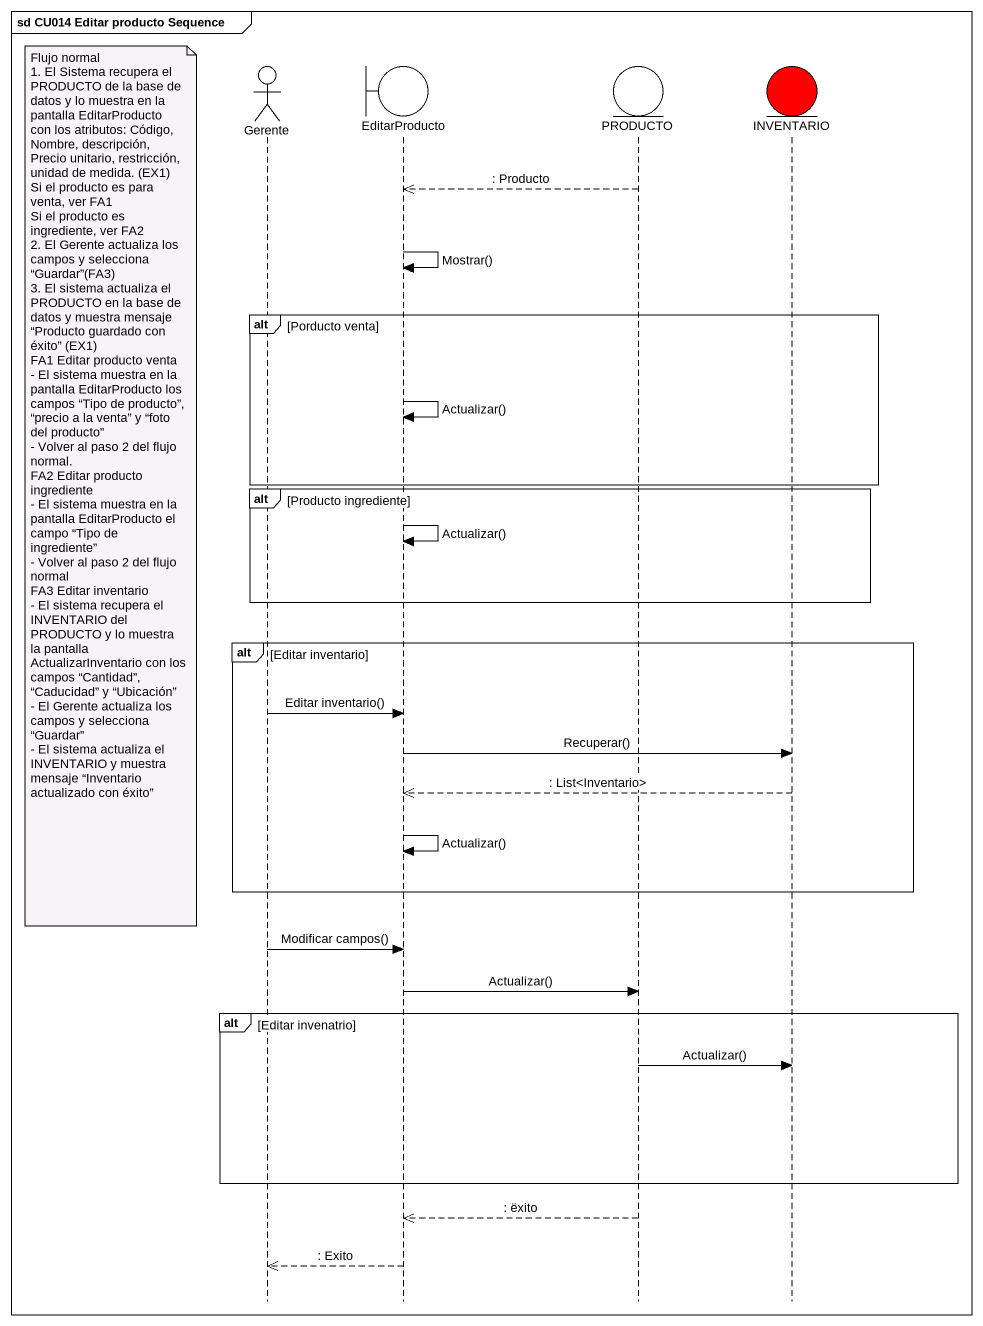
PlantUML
@startuml
mainframe sd CU014 Editar producto Sequence
hide footbox
actor Gerente
boundary EditarProducto
entity PRODUCTO
entity INVENTARIO #FF0000

PRODUCTO -->> EditarProducto : : Producto
EditarProducto -> EditarProducto : Mostrar()
alt Porducto venta
  EditarProducto -> EditarProducto : Actualizar()
end
note left of Gerente
  Flujo normal
  1. El Sistema recupera el PRODUCTO de la base de datos y lo muestra en la pantalla EditarProducto con los atributos: Código, Nombre, descripción, Precio unitario, restricción, unidad de medida. (EX1)
  Si el producto es para venta, ver FA1
  Si el producto es ingrediente, ver FA2
  2. El Gerente actualiza los campos y selecciona “Guardar”(FA3)
  3. El sistema actualiza el PRODUCTO en la base de datos y muestra mensaje “Producto guardado con éxito” (EX1)
  FA1 Editar producto venta
  - El sistema muestra en la pantalla EditarProducto los campos “Tipo de producto”, “precio a la venta” y “foto del producto”
  - Volver al paso 2 del flujo normal.
  FA2 Editar producto ingrediente
  - El sistema muestra en la pantalla EditarProducto el campo “Tipo de ingrediente”
  - Volver al paso 2 del flujo normal
  FA3 Editar inventario
  - El sistema recupera el INVENTARIO del PRODUCTO y lo muestra la pantalla ActualizarInventario con los campos “Cantidad”, “Caducidad” y “Ubicación”
  - El Gerente actualiza los campos y selecciona “Guardar”
  - El sistema actualiza el INVENTARIO y muestra mensaje “Inventario actualizado con éxito”
end note
alt Producto ingrediente
  EditarProducto -> EditarProducto : Actualizar()
end
alt Editar inventario
  Gerente -> EditarProducto : Editar inventario()
  EditarProducto -> INVENTARIO : Recuperar()
  INVENTARIO -->> EditarProducto : : List<Inventario>
  EditarProducto -> EditarProducto : Actualizar()
end
Gerente -> EditarProducto : Modificar campos()
EditarProducto -> PRODUCTO : Actualizar()
alt Editar invenatrio
  PRODUCTO -> INVENTARIO : Actualizar()
end
PRODUCTO -->> EditarProducto : : ëxito
EditarProducto -->> Gerente : : Exito
@enduml
